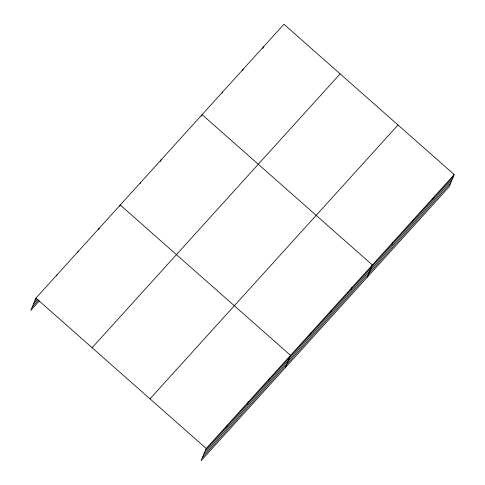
<?xml version="1.0" encoding="UTF-8"?>
<svg xmlns="http://www.w3.org/2000/svg" width="485" height="485" viewBox="0 0 485 485"><rect width="100%" height="100%" fill="white"/><g stroke="black" fill="none" stroke-linecap="round" stroke-linejoin="round"><path stroke-width="0.73" d="M454.209 174.594L206.204 448.473L201.063 460.75L449.068 186.877L454.209 174.594L283.937 24.25L35.932 298.123L30.791 310.406L39.327 300.985M56.551 275.947L57.012 274.849M77.63 252.673L78.091 251.569M98.71 229.393L99.17 228.289M119.789 206.113L120.25 205.01L290.521 355.353L285.386 367.63M140.25 183.518L140.711 182.415M160.48 161.475L161.172 159.82M201.402 116.285L202.093 114.63L372.365 264.974L367.23 277.25M222.094 93.138L222.554 92.035M242.555 70.543L243.015 69.44M262.785 48.5L263.476 46.845M226.356 427.4L227.283 425.193M247.441 404.12L248.362 401.913M268.52 380.84L269.442 378.633M310.06 334.965L310.982 332.758M330.521 312.37L331.443 310.164M350.982 289.775L351.904 287.569M391.904 244.585L392.826 242.379M412.365 221.991L413.287 219.784M432.826 199.396L433.748 197.189M35.005 300.33L36.514 298.669M33.617 303.658L37.63 299.221M32.186 307.084L38.709 299.875M92.12 347.739L340.124 73.865M150.01 398.858L398.015 124.978M205.276 450.68L453.287 176.801M203.888 454.002L451.893 180.123M202.457 457.428L450.462 183.548M35.932 298.123L206.204 448.473"/></g></svg>
